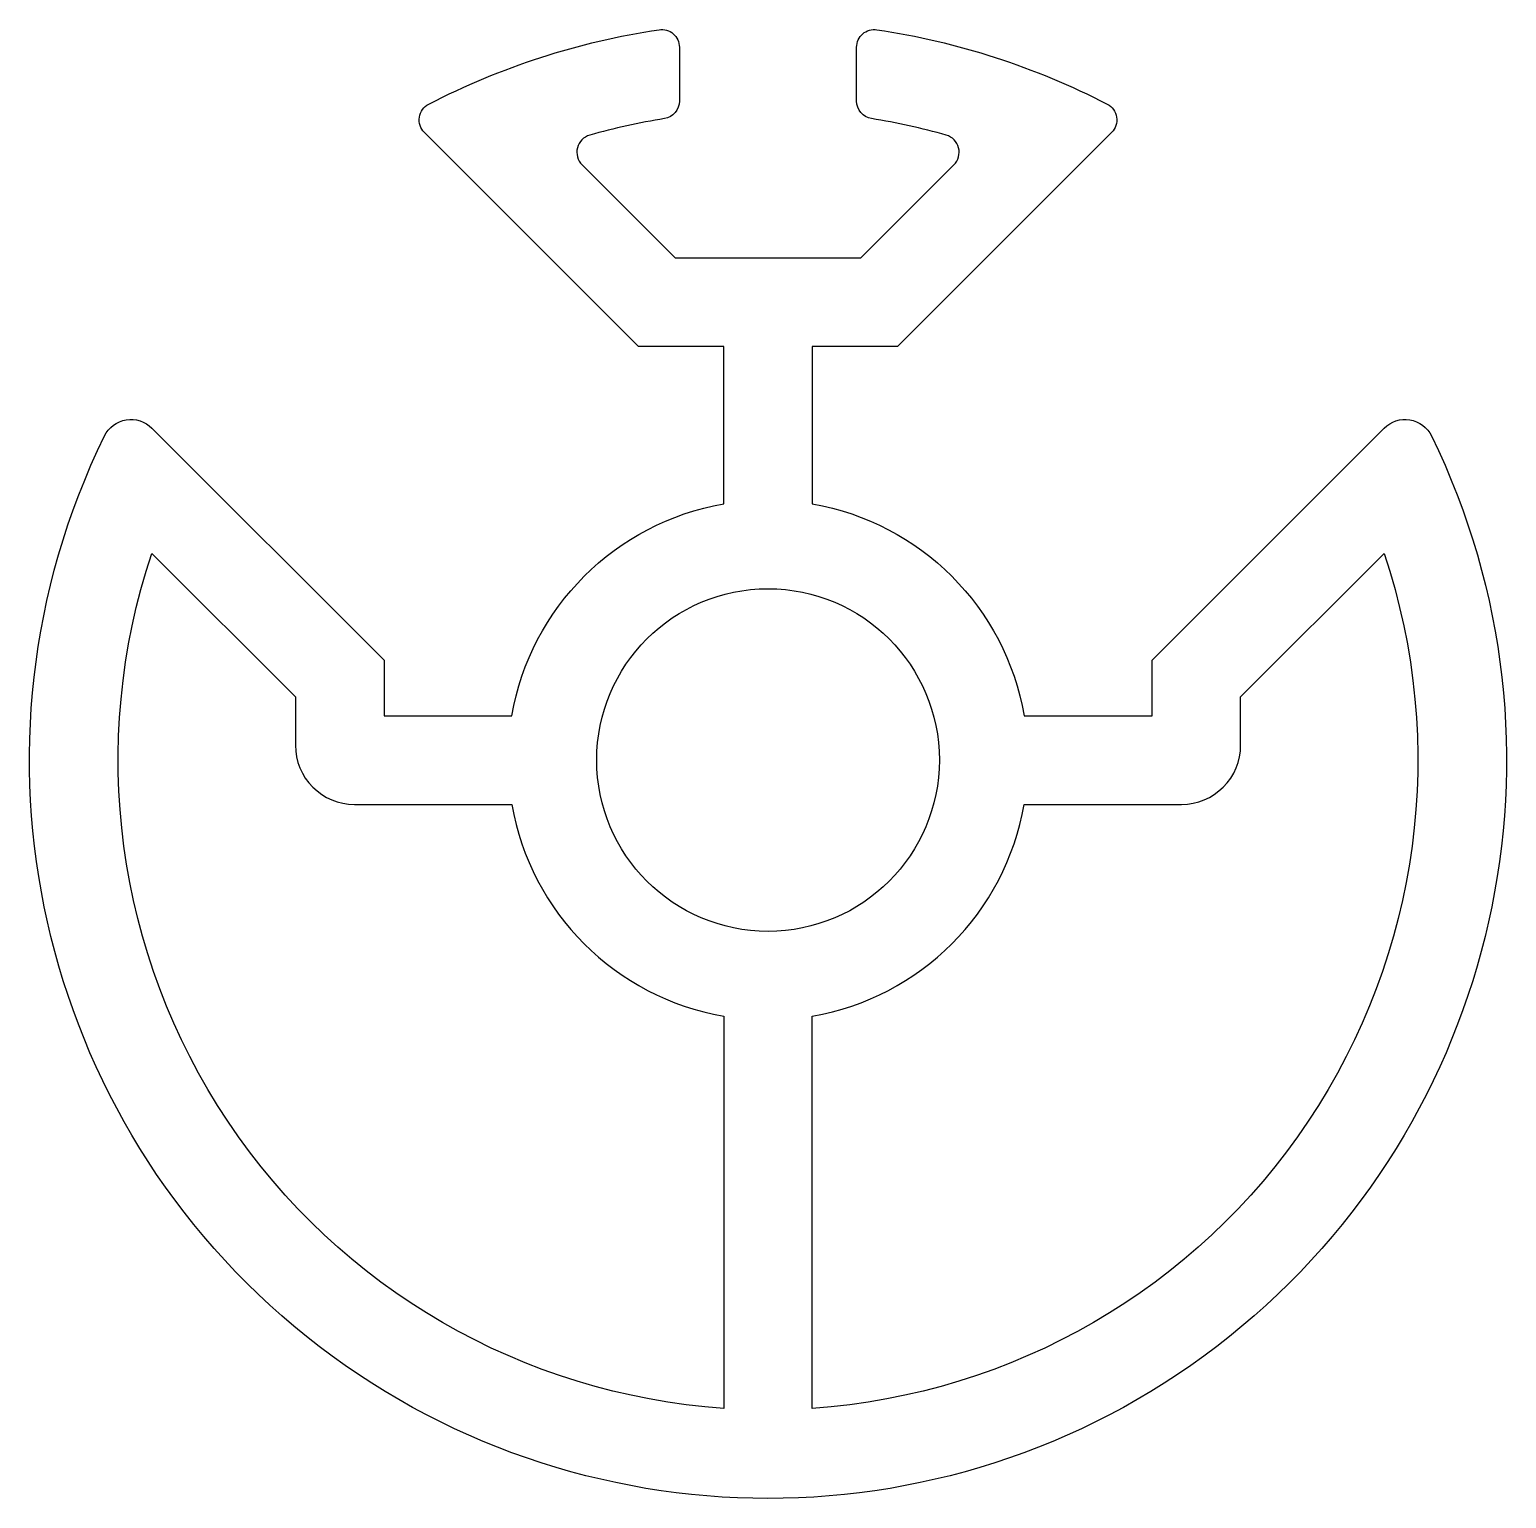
# Model space of a CAD drawing. Extents: x 254.2 to 279.2, y 248.6 to 273.4.
import ezdxf

# ---------------------------------------------------------------- set-up
doc = ezdxf.new("R2010")
doc.units = 0
doc.layers.add('ANA', color=220, linetype='CONTINUOUS')

msp = doc.modelspace()

# ---------------------------------------------------------------- linework, layer by layer
at = {"layer": 'ANA'}
for points in [[(262.405, 261.83, -0.317082), (265.991, 265.415), (265.991, 268.08), (264.549, 268.08), (260.924, 271.704, -0.507629), (260.999, 272.183, -0.082483), (264.896, 273.443, -0.458282), (265.241, 273.146), (265.241, 272.235, -0.368098), (264.989, 271.939, 0.029493), (263.723, 271.658, 0.571992), (263.593, 271.157), (265.17, 269.58), (268.311, 269.58), (269.888, 271.157, 0.571992), (269.759, 271.658, 0.029493), (268.493, 271.939, -0.368098), (268.241, 272.235), (268.241, 273.146, -0.458282), (268.585, 273.443, -0.082483), (272.483, 272.183, -0.507629), (272.557, 271.704), (268.932, 268.08), (267.491, 268.08), (267.491, 265.415, -0.317082), (271.076, 261.83), (273.241, 261.83), (273.241, 262.771), (277.17, 266.7, -0.514844), (277.972, 266.566, -1.601405), (255.509, 266.566, -0.514844), (256.312, 266.7), (260.241, 262.771), (260.241, 261.83)], [(258.741, 261.33, 0.414214), (259.741, 260.33), (262.405, 260.33, 0.317082), (265.991, 256.744), (265.991, 250.105, -0.491183), (256.312, 264.579), (258.741, 262.15)], [(273.741, 260.33, 0.414214), (274.741, 261.33), (274.741, 262.15), (277.169, 264.579, -0.491183), (267.491, 250.105), (267.491, 256.744, 0.317082), (271.076, 260.33)]]:
    msp.add_lwpolyline(points, format="xyb", close=True, dxfattribs=at)
msp.add_circle((266.741, 261.08), 2.9, dxfattribs=at)

doc.saveas('drawing.dxf')
